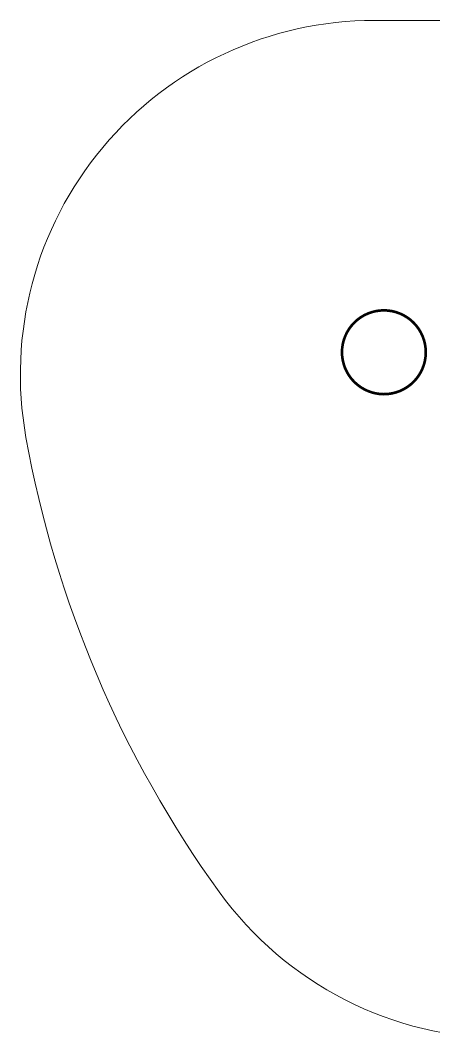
# Model space of a CAD drawing. Header units: inches. Extents: x -244 to 524, y 600 to 1121.
# Drawn here: x 222.87 to 242.6, y 1003.16 to 1051.75 of the extents above; entities that cross this region are included whole.
import ezdxf

# ---------------------------------------------------------------- set-up
doc = ezdxf.new("R2010")
doc.units = ezdxf.units.IN
doc.layers.add('1', color=7, linetype='Continuous', true_color=0xffffff)
doc.layers.add('TOPOVERLAY', color=2, linetype='Continuous')

msp = doc.modelspace()

# ---------------------------------------------------------------- linework, layer by layer
at = {"layer": '1', "color": 155, "linetype": 'Continuous', "lineweight": 18}
msp.add_line((326.451, 1051.751), (239.771, 1051.751), dxfattribs=at)
for centre, radius, start, end in [((239.771, 1034.851), 16.9, 90, 190.2249), ((275.42, 1041.281), 53.125, 190.2249, 215.859), ((246.061, 1020.061), 16.9, 215.859, 270)]:
    msp.add_arc(centre, radius, start, end, dxfattribs=at)
at = {"layer": 'TOPOVERLAY'}
for points, const_width in [([(242.222, 1035.913, 1), (238.222, 1035.913, 1)], 0.127), ([(238.19, 1035.913, 1), (238.254, 1035.913, 1)], 0.0635), ([(242.19, 1035.913, 1), (242.254, 1035.913, 1)], 0.0635)]:
    msp.add_lwpolyline(points, format="xyb", close=True, dxfattribs=dict(at, const_width=const_width))

doc.saveas('drawing.dxf')
